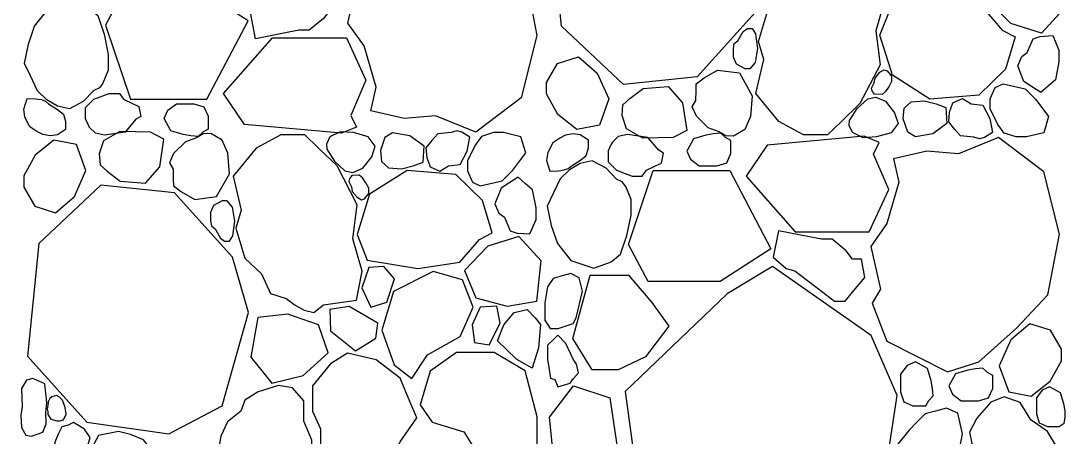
# Model space of a CAD drawing. Header units: millimetres. Extents: x 10227 to 13232, y 2 to 9351.
# Drawn here: x 11479 to 11655.2, y 6875.3 to 6945.6 of the extents above; entities that cross this region are included whole.
import ezdxf

# ---------------------------------------------------------------- set-up
doc = ezdxf.new("R2010")
doc.units = ezdxf.units.MM
doc.layers.add('RETINO', color=20, linetype='Continuous')

msp = doc.modelspace()

# ---------------------------------------------------------------- linework, layer by layer
at = {"layer": 'RETINO'}
for points in [[(11602.94, 6946.98), (11593.14, 6936.11), (11580.69, 6934.83), (11570.23, 6944.68), (11568.33, 6963.73), (11578.36, 6974.85), (11592.19, 6976.86), (11601.18, 6972.12), (11605.64, 6956.33), (11602.94, 6946.98)], [(11543.66, 6929.11), (11538.05, 6930.37), (11538.94, 6934.36), (11536.91, 6941.34), (11534.19, 6945.2), (11535.86, 6952.4), (11534.45, 6954.77), (11536.91, 6961.18), (11547.17, 6966.35), (11552.43, 6964.69), (11558.77, 6958.99), (11564.1, 6953.38), (11566.06, 6943.12), (11563.4, 6932.59), (11555.77, 6926.77), (11548.99, 6929.56), (11543.66, 6929.11)], [(11618.3, 6955.03), (11623.85, 6954.26), (11624.83, 6949.39), (11623.26, 6943.92), (11623.98, 6938.13), (11620.58, 6931.6), (11617.46, 6928.58), (11615.14, 6926.33), (11611.08, 6926.33), (11606.9, 6928.58), (11603.03, 6933.29), (11604.4, 6939.07), (11603.49, 6942.12), (11605, 6947.14), (11607.81, 6949.8), (11609.35, 6953.1), (11611.99, 6953.98), (11613.51, 6955.12), (11615.03, 6955.93), (11616.66, 6956.32), (11618.3, 6955.03)], [(11530.04, 6945.95), (11527.65, 6943.98), (11525.88, 6943.98), (11518.61, 6942.57), (11517.73, 6946.99), (11519.91, 6948.91), (11521.4, 6949.3), (11522.09, 6949.85), (11525.16, 6952.19), (11528.07, 6954.41), (11529.88, 6954.41), (11531.65, 6952.29), (11533.18, 6950.45), (11532.63, 6947.35), (11531.13, 6947.35), (11530.04, 6945.95)], [(11649.29, 6955.27), (11654.31, 6954.43), (11655.02, 6947.61), (11651.23, 6943.5), (11646.04, 6945.12), (11642.08, 6949.22), (11644.02, 6953.87), (11649.29, 6955.27)], [(11517.34, 6945.58), (11508.79, 6951.09), (11496.62, 6951.09), (11493.29, 6944.85), (11497.49, 6932.38), (11510.39, 6932.38), (11517.34, 6945.58)], [(11491.28, 6933.81), (11489.52, 6931.98), (11487.18, 6930.73), (11485.17, 6931.19), (11483.35, 6932.26), (11481.78, 6933.77), (11480.6, 6936.27), (11479.6, 6938.38), (11480.28, 6941.63), (11481.31, 6944.67), (11483.6, 6947.57), (11487.45, 6948.86), (11490.39, 6947.78), (11491.96, 6946.5), (11493.03, 6943.35), (11493.74, 6939.92), (11493.74, 6937.24), (11492.85, 6935.05), (11492.26, 6934.25), (11491.28, 6933.81)], [(11623.96, 6943.18), (11625.68, 6947.5), (11634.19, 6948.91), (11641.32, 6947.85), (11644.6, 6944), (11646.78, 6942.88), (11645.14, 6937.42), (11640.63, 6933.02), (11632.41, 6932.37), (11626.08, 6936.38), (11623.96, 6943.18)], [(11600.01, 6942.23), (11600.89, 6943.78), (11601.61, 6944.29), (11602.41, 6944.29), (11602.98, 6943.38), (11603.32, 6940.92), (11602.92, 6938.54), (11602.01, 6937.48), (11601.21, 6937.48), (11599.75, 6938.26), (11599.24, 6939.43), (11599.24, 6940.89), (11599.38, 6941.73), (11600.01, 6942.23)], [(11534.67, 6929.58), (11535.61, 6927.64), (11533.08, 6926.59), (11516.72, 6928.07), (11513.17, 6933.29), (11521.46, 6942.72), (11533.95, 6942.72), (11537.23, 6935.56), (11534.67, 6929.58)], [(11653.12, 6943.08), (11654.17, 6940.64), (11654.17, 6938.64), (11653.57, 6935.6), (11652.41, 6934.6), (11651.12, 6933.48), (11649.57, 6934.48), (11648.27, 6935.32), (11647.22, 6938), (11647.89, 6939.56), (11648.82, 6940.23), (11649.81, 6942.54), (11651, 6942.95), (11653.12, 6943.08)], [(11569.58, 6938.4), (11573.07, 6939.5), (11576.26, 6936.76), (11578.21, 6932.39), (11576.62, 6927.99), (11572.8, 6927.25), (11569.62, 6929.79), (11567.72, 6933.24), (11567.72, 6935.19), (11569.58, 6938.4)], [(11596.57, 6937.24), (11600.25, 6936.78), (11602.42, 6932.91), (11602.15, 6929.42), (11601.17, 6927.24), (11599.25, 6926.13), (11598.01, 6926.15), (11596.84, 6926.83), (11594.98, 6927.53), (11592.99, 6929.5), (11592.28, 6931.07), (11592.89, 6932.12), (11592.93, 6933.81), (11592.96, 6934.95), (11594.32, 6935.96), (11596.57, 6937.24)], [(11623.15, 6935.89), (11623.97, 6936.89), (11624.68, 6937.31), (11625.21, 6937.13), (11625.94, 6936.24), (11625.94, 6935.32), (11625.45, 6934.44), (11624.84, 6933.61), (11624.33, 6933.14), (11623.06, 6933.19), (11622.68, 6933.76), (11622.57, 6934.23), (11623, 6935.12), (11623.15, 6935.89)], [(11581.77, 6932.49), (11583.99, 6934.15), (11588.25, 6934.48), (11590.66, 6931.75)], [(11644.76, 6934.96), (11648.46, 6934.08), (11650.26, 6932.32), (11652.43, 6929.4), (11651.6, 6926.67), (11648.69, 6925.97), (11646.98, 6925.97), (11644.95, 6926.63), (11643.88, 6928.07), (11642.59, 6930.72), (11642.59, 6932.41), (11643.44, 6934.33), (11644.76, 6934.96)], [(11498.42, 6928.95), (11496.59, 6926.8), (11493.12, 6926.28), (11491.59, 6926.6), (11490.59, 6927.55), (11490.35, 6928.05), (11489.88, 6929.05), (11489.88, 6930.92), (11491.29, 6932.33), (11493.9, 6933.33), (11495.63, 6933.33), (11496.33, 6932.33), (11497.85, 6931.6), (11498.88, 6931.1), (11499.24, 6929.45), (11498.42, 6928.95)], [(11620.15, 6930.76), (11621.91, 6932.43), (11623.26, 6932.69), (11624.93, 6931.99), (11626.43, 6930.03), (11627.04, 6928.26), (11625.86, 6926.69), (11623.38, 6925.97), (11621.11, 6925.83), (11619.36, 6926.7), (11618.8, 6927.92), (11618.83, 6928.77), (11620.15, 6930.76)], [(11483.67, 6931.56), (11485.2, 6930.62), (11486.16, 6929.82), (11486.55, 6928.56), (11486.55, 6927.21), (11485.18, 6926.32), (11483.94, 6926.15), (11482.68, 6926.37), (11481.7, 6926.9), (11480.52, 6927.68), (11479.67, 6929.34), (11479.48, 6930.66), (11480.05, 6932.46), (11481.47, 6932.43), (11482.46, 6932.27), (11483.14, 6932.03), (11483.67, 6931.56)], [(11506.38, 6926.4), (11504.3, 6927.03), (11503.17, 6929.07), (11503.77, 6930.47), (11505.25, 6931.56), (11508.21, 6931.56), (11509.89, 6931.05), (11510.58, 6929.5), (11510.58, 6927.31), (11509.69, 6926.8), (11508.91, 6926.05), (11507.68, 6926.19), (11506.38, 6926.4)], [(11581.19, 6927.33), (11580.44, 6929.57), (11580.59, 6931.42)], [(11580.59, 6931.42), (11581.77, 6932.49)], [(11590.66, 6931.75), (11591.37, 6927.05), (11589.1, 6925.88), (11583.94, 6925.75)], [(11628.65, 6926.77), (11627.9, 6929.01), (11628.05, 6930.85)], [(11628.05, 6930.85), (11629.24, 6931.92)], [(11629.24, 6931.92), (11631.45, 6932.08), (11633.44, 6931.56), (11635.09, 6930.97)], [(11635.09, 6930.97), (11635.28, 6928.22), (11632.88, 6926.49), (11629.96, 6926.01)], [(11639.37, 6931.59), (11641.34, 6931.35), (11642.51, 6929.09), (11642.99, 6926.74), (11641.62, 6925.9), (11640.78, 6925.66), (11639.84, 6925.93), (11637.58, 6926.16), (11636.57, 6927.3), (11635.58, 6928.5), (11635.72, 6930.14), (11636.28, 6931.72), (11637.4, 6932.26), (11637.91, 6932.48), (11639.37, 6931.59)], [(11583.94, 6925.75), (11581.19, 6927.33)], [(11495.71, 6926.92), (11492.96, 6925.34)], [(11502.43, 6920.91), (11503.14, 6925.61), (11500.87, 6926.79), (11495.71, 6926.92)], [(11508.34, 6915.43), (11512.02, 6915.89), (11514.2, 6919.76), (11513.92, 6923.25), (11512.94, 6925.43), (11511.03, 6926.54), (11509.78, 6926.52), (11508.61, 6925.84), (11506.75, 6925.14), (11504.76, 6923.17), (11504.05, 6921.6), (11504.67, 6920.54), (11504.71, 6918.86), (11504.74, 6917.71), (11506.09, 6916.71), (11508.34, 6915.43)], [(11530.07, 6897.64), (11535.62, 6898.41), (11536.6, 6903.28), (11535.03, 6908.75), (11535.76, 6914.53), (11532.36, 6921.07), (11529.24, 6924.09), (11526.92, 6926.33), (11522.85, 6926.33), (11518.68, 6924.09), (11514.8, 6919.37), (11516.17, 6913.59), (11515.26, 6910.55), (11516.78, 6905.53), (11519.59, 6902.87), (11521.13, 6899.56), (11523.77, 6898.69), (11525.29, 6897.55), (11526.81, 6896.74), (11528.43, 6896.35), (11530.07, 6897.64)], [(11531.92, 6921.91), (11533.69, 6920.24), (11535.03, 6919.98), (11536.7, 6920.68), (11538.21, 6922.64), (11538.81, 6924.41), (11537.63, 6925.98), (11535.15, 6926.7), (11532.88, 6926.84), (11531.13, 6925.97), (11530.57, 6924.75), (11530.6, 6923.9), (11531.92, 6921.91)], [(11540.42, 6925.9), (11539.68, 6923.66), (11539.83, 6921.82)], [(11541.73, 6926.65), (11540.42, 6925.9)], [(11546.86, 6921.7), (11547.05, 6924.44), (11544.66, 6926.17), (11541.73, 6926.65)], [(11551.14, 6921.07), (11553.11, 6921.32), (11554.29, 6923.58), (11554.76, 6925.93), (11553.39, 6926.76), (11552.56, 6927.01), (11551.62, 6926.74), (11549.35, 6926.51), (11548.34, 6925.37), (11547.35, 6924.16), (11547.5, 6922.53), (11548.05, 6920.95), (11549.18, 6920.41), (11549.68, 6920.19), (11551.14, 6921.07)], [(11556.53, 6917.71), (11560.23, 6918.59), (11562.03, 6920.35), (11564.21, 6923.27), (11563.37, 6926), (11560.46, 6926.7), (11558.75, 6926.7), (11556.72, 6926.04), (11555.65, 6924.6), (11554.37, 6921.95), (11554.37, 6920.26), (11555.21, 6918.34), (11556.53, 6917.71)], [(11571.9, 6921.11), (11573.43, 6922.05), (11574.39, 6922.85), (11574.77, 6924.1), (11574.77, 6925.45), (11573.4, 6926.35), (11572.17, 6926.52), (11570.91, 6926.29), (11569.92, 6925.77), (11568.74, 6924.99), (11567.9, 6923.33), (11567.71, 6922.01), (11568.28, 6920.21), (11569.7, 6920.24), (11570.68, 6920.4), (11571.37, 6920.64), (11571.9, 6921.11)], [(11586.64, 6923.72), (11584.82, 6925.87), (11581.34, 6926.39), (11579.81, 6926.07), (11578.82, 6925.12), (11578.58, 6924.62), (11578.11, 6923.62), (11578.11, 6921.75), (11579.51, 6920.34), (11582.13, 6919.34), (11583.85, 6919.34), (11584.56, 6920.34), (11586.08, 6921.07), (11587.11, 6921.57), (11587.46, 6923.22), (11586.64, 6923.72)], [(11594.6, 6926.27), (11592.53, 6925.64), (11591.4, 6923.6), (11592, 6922.2), (11593.48, 6921.11), (11596.43, 6921.11), (11598.12, 6921.62), (11598.8, 6923.16), (11598.8, 6925.36), (11597.91, 6925.87), (11597.14, 6926.62), (11595.9, 6926.48), (11594.6, 6926.27)], [(11622.89, 6923.09), (11623.84, 6925.03), (11621.31, 6926.08), (11604.94, 6924.6), (11601.4, 6919.37), (11609.69, 6909.95), (11622.17, 6909.95), (11625.46, 6917.11), (11622.89, 6923.09)], [(11631.89, 6923.56), (11626.28, 6922.3), (11627.17, 6918.31), (11625.14, 6911.33), (11622.42, 6907.47), (11624.08, 6900.27), (11622.68, 6897.9), (11625.14, 6891.49), (11635.39, 6886.32), (11640.65, 6887.98), (11646.99, 6893.68), (11652.32, 6899.29), (11654.29, 6909.54), (11651.62, 6920.08), (11644, 6925.9), (11637.21, 6923.11), (11631.89, 6923.56)], [(11629.96, 6926.01), (11628.65, 6926.77)], [(11481.36, 6914.27), (11484.84, 6913.17), (11488.04, 6915.91), (11489.98, 6920.28), (11488.39, 6924.68), (11484.58, 6925.42), (11481.4, 6922.87), (11479.49, 6919.43), (11479.49, 6917.48), (11481.36, 6914.27)], [(11492.96, 6925.34), (11492.21, 6923.1), (11492.36, 6921.25)], [(11492.36, 6921.25), (11493.55, 6920.18)], [(11493.55, 6920.18), (11495.76, 6918.52), (11500.02, 6918.19), (11502.43, 6920.91)], [(11535.73, 6909.49), (11537.46, 6905.17), (11545.96, 6903.76), (11553.09, 6904.82), (11556.38, 6908.67), (11558.55, 6909.79), (11556.91, 6915.25), (11552.4, 6919.65), (11544.18, 6920.3), (11537.85, 6916.29), (11535.73, 6909.49)], [(11539.83, 6921.82), (11541.01, 6920.75)], [(11541.01, 6920.75), (11543.22, 6920.58), (11545.22, 6921.11), (11546.86, 6921.7)], [(11579.51, 6918.86), (11577.74, 6920.68), (11575.41, 6921.94), (11573.4, 6921.48), (11571.57, 6920.4), (11570, 6918.9), (11568.82, 6916.4), (11567.83, 6914.29), (11568.5, 6911.04), (11569.54, 6908), (11571.82, 6905.1), (11575.68, 6903.81), (11578.61, 6904.89), (11580.18, 6906.17), (11581.26, 6909.32), (11581.97, 6912.75), (11581.97, 6915.43), (11581.08, 6917.61), (11580.48, 6918.42), (11579.51, 6918.86)], [(11605.57, 6907.09), (11597.02, 6901.58), (11584.85, 6901.58), (11581.52, 6907.82), (11585.72, 6920.29), (11598.61, 6920.29), (11605.57, 6907.09)], [(11534.93, 6916.78), (11535.75, 6915.78), (11536.46, 6915.35), (11536.98, 6915.54), (11537.72, 6916.43), (11537.72, 6917.35), (11537.23, 6918.23), (11536.62, 6919.05), (11536.1, 6919.52), (11534.83, 6919.47), (11534.45, 6918.91), (11534.34, 6918.44), (11534.77, 6917.55), (11534.93, 6916.78)], [(11564.89, 6909.59), (11565.94, 6912.03), (11565.94, 6914.03), (11565.34, 6917.07), (11564.18, 6918.07), (11562.89, 6919.19), (11561.35, 6918.19), (11560.05, 6917.35), (11558.99, 6914.67), (11559.66, 6913.11), (11560.59, 6912.44), (11561.59, 6910.13), (11562.77, 6909.72), (11564.89, 6909.59)], [(11514.72, 6905.69), (11504.91, 6916.56), (11492.46, 6917.83), (11482, 6907.99), (11480.1, 6888.94), (11490.14, 6877.82), (11503.96, 6875.81), (11512.95, 6880.55), (11517.41, 6896.34), (11514.72, 6905.69)], [(11511.78, 6910.44), (11512.67, 6908.89), (11513.38, 6908.38), (11514.18, 6908.38), (11514.75, 6909.29), (11515.09, 6911.75), (11514.69, 6914.13), (11513.78, 6915.19), (11512.98, 6915.19), (11511.52, 6914.41), (11511.01, 6913.24), (11511.01, 6911.78), (11511.15, 6910.94), (11511.78, 6910.44)], [(11618.26, 6906.72), (11615.88, 6908.69), (11614.11, 6908.69), (11606.84, 6910.1), (11605.96, 6905.68), (11608.14, 6903.76), (11609.62, 6903.37), (11610.32, 6902.82), (11613.38, 6900.48), (11616.3, 6898.26), (11618.11, 6898.26), (11619.87, 6900.38), (11621.41, 6902.22), (11620.86, 6905.31), (11619.35, 6905.31), (11618.26, 6906.72)], [(11561.06, 6897.4), (11566.08, 6898.24), (11566.79, 6905.06), (11563.01, 6909.17), (11557.81, 6907.55), (11553.86, 6903.44), (11555.79, 6898.8), (11561.06, 6897.4)], [(11540.25, 6904.1), (11537.73, 6903.9), (11536.51, 6900.52), (11538.05, 6897.25), (11540.75, 6898.07), (11542.07, 6902.03), (11540.25, 6904.1)], [(11547.63, 6889.19), (11553.15, 6892.3), (11555.34, 6897.25), (11553.5, 6901.86), (11548.55, 6903.24), (11541.88, 6899.9), (11539.93, 6893.34), (11542, 6887.47), (11544.99, 6885.16), (11547.63, 6889.19)], [(11573.23, 6902.2), (11571.79, 6902.92), (11570.36, 6902.52), (11568.84, 6902.09), (11567.88, 6900.68), (11567.44, 6897.97), (11567.44, 6895.02), (11568.31, 6893.65), (11569.65, 6893.65), (11572.17, 6894.48), (11572.69, 6895.4), (11573.77, 6899.94), (11573.23, 6902.2)], [(11622.49, 6892.42), (11605.83, 6904.07), (11598.16, 6899.49), (11581, 6882.99), (11584.2, 6859.39), (11597.93, 6847.02), (11616.71, 6851.06), (11623.5, 6860.11), (11626.9, 6882.3), (11622.49, 6892.42)], [(11585.5, 6898), (11588.32, 6894), (11584.41, 6888.82), (11579.78, 6886.64), (11575.42, 6886.64), (11572.16, 6891.91), (11575.06, 6902.64), (11581.51, 6902.64), (11585.5, 6898)], [(11555.54, 6891.24), (11558.03, 6890.84), (11559.89, 6894.55), (11559.31, 6897.37), (11556.49, 6897.21), (11555.16, 6894.23), (11555.54, 6891.24)], [(11524.05, 6896.02), (11518.98, 6895.51), (11517.82, 6888.76), (11521.32, 6884.4), (11526.61, 6885.67), (11530.83, 6889.51), (11529.21, 6894.27), (11524.05, 6896.02)], [(11538.91, 6892), (11539.22, 6894.5), (11534.4, 6897.32), (11531.16, 6896.82), (11531.22, 6893.24), (11535.47, 6889.83), (11538.91, 6892)], [(11566.37, 6890.34), (11565.29, 6886.9), (11562.67, 6888.4), (11559.42, 6891.56), (11560.5, 6894.23), (11562.26, 6896.31), (11564.43, 6896.85), (11565.78, 6895.4), (11566.68, 6894.31), (11566.37, 6890.34)], [(11652.73, 6893.34), (11649.25, 6894.44), (11646.05, 6891.7), (11644.11, 6887.34), (11645.7, 6882.93), (11649.51, 6882.19), (11652.69, 6884.74), (11654.6, 6888.18), (11654.6, 6890.13), (11652.73, 6893.34)], [(11572.2, 6888.44), (11570.94, 6891.1), (11569.63, 6892.5), (11568.92, 6891.82), (11567.88, 6890.83), (11567.88, 6888.45), (11568.1, 6887.02), (11568.36, 6885.22), (11569.08, 6885.01), (11569.63, 6883.76), (11571.67, 6884.41), (11572.28, 6885.18), (11573.07, 6886.16), (11572.78, 6887.6), (11572.2, 6888.44)], [(11534.11, 6864.63), (11539.48, 6866.94), (11543.02, 6874.5), (11545.81, 6878.52), (11544.65, 6881.31), (11543.01, 6885.26), (11538.94, 6888.32), (11534.11, 6889.48), (11531.25, 6887.64), (11528.19, 6883.97), (11528.19, 6879.68), (11529.55, 6876.68), (11529.55, 6873.68), (11529.55, 6868.71), (11529.55, 6865.79), (11532.27, 6862.99), (11534.11, 6864.63)], [(11553.73, 6876.2), (11557.07, 6870.88), (11566.13, 6873.4), (11566.13, 6878.72), (11564.08, 6886.49), (11558.84, 6889.56), (11552.5, 6889.56), (11548.08, 6886.42), (11546.37, 6880.76), (11548.42, 6877.83), (11553.73, 6876.2)], [(11632.63, 6884.78), (11632, 6886.85), (11629.96, 6887.98), (11628.55, 6887.38), (11627.46, 6885.9), (11627.46, 6882.95), (11627.98, 6881.26), (11629.52, 6880.58), (11631.72, 6880.58), (11632.23, 6881.47), (11632.97, 6882.25), (11632.84, 6883.48), (11632.63, 6884.78)], [(11638.79, 6886.59), (11636.72, 6885.96), (11635.59, 6883.92), (11636.19, 6882.52), (11637.67, 6881.43), (11640.62, 6881.43), (11642.31, 6881.94), (11643, 6883.48), (11643, 6885.68), (11642.11, 6886.19), (11641.33, 6886.94), (11640.1, 6886.8), (11638.79, 6886.59)], [(11479, 6878.99), (11479.11, 6876.91), (11479.81, 6875.62), (11480.77, 6875.43), (11482.7, 6876.13), (11483.28, 6877.52), (11483.19, 6879.46), (11483.38, 6881.11), (11483.02, 6884.27), (11481.04, 6885.16), (11479.96, 6884.89), (11479.1, 6883.51), (11479.22, 6880.47), (11479, 6878.99)], [(11513.76, 6868.98), (11515.92, 6867.27), (11517.33, 6865.98), (11519.55, 6864.89), (11521.24, 6864.89), (11523.7, 6865.82), (11525.75, 6868.32), (11528.08, 6870.84), (11528.08, 6874.79), (11526.72, 6877.96), (11526.72, 6881.39), (11524.85, 6883.58), (11522.46, 6884.02), (11519.06, 6882.92), (11516.8, 6881.52), (11516.14, 6879.68), (11513.86, 6877.88), (11512.75, 6875.47), (11512.26, 6872.57), (11513.76, 6868.98)], [(11572.23, 6883.93), (11578.39, 6881.89), (11582.55, 6853.88), (11577.03, 6844.76), (11572.13, 6844.32), (11568.2, 6846.61), (11569.48, 6865.88)], [(11568.2, 6878.63), (11572.23, 6883.93)], [(11655.02, 6880.88), (11654.45, 6882.74), (11652.61, 6883.76), (11651.35, 6883.22), (11650.37, 6881.89), (11650.37, 6879.23), (11650.83, 6877.71), (11652.22, 6877.09), (11654.2, 6877.09), (11655.07, 6877.66), (11655.22, 6878.59), (11655.21, 6879.7), (11655.02, 6880.88)], [(11484.03, 6878.34), (11485.08, 6878.04), (11485.57, 6878.04), (11486.21, 6878.22), (11486.65, 6879.14), (11486.48, 6880.28), (11486.01, 6881.54), (11485.5, 6882.02), (11485.01, 6882.31), (11484.21, 6882.09), (11483.87, 6881.82), (11483.59, 6881.26), (11483.52, 6880.65), (11483.45, 6880.08), (11483.52, 6879.59), (11483.52, 6879.13), (11483.68, 6878.91), (11484.03, 6878.34)], [(11643.02, 6863.82), (11645.75, 6863.48), (11647.63, 6863.11), (11650.09, 6863.33), (11651.54, 6864.21), (11653.16, 6866.28), (11653.61, 6869.47), (11654.29, 6872.84), (11652.24, 6876.21), (11649.44, 6878.22), (11647.66, 6881.15), (11644.92, 6882.06), (11642.66, 6881.19), (11640.32, 6878.48), (11639.11, 6876.12), (11639.5, 6874.2), (11638.48, 6871.48), (11638.79, 6868.85), (11639.88, 6866.11), (11643.02, 6863.82)], [(11637.89, 6875.83), (11637.09, 6879.3), (11635.2, 6880.16), (11633.35, 6879.67), (11631.61, 6879.22), (11630.16, 6877.74), (11628.83, 6876.38), (11627.19, 6874.37), (11626.3, 6873.28), (11626.3, 6870.41), (11627.36, 6866.58), (11628.85, 6865.43), (11630.86, 6864.74), (11632.11, 6864.05), (11633.08, 6863.76), (11634.31, 6864.52), (11635.33, 6866.1), (11636.58, 6866.78), (11637.44, 6868.41), (11638.06, 6869.59), (11637.94, 6871), (11637.39, 6873.18), (11637.89, 6875.83)], [(11569.48, 6865.88), (11568.2, 6878.63)], [(11484.85, 6874.7), (11484.28, 6872.6), (11485.41, 6870.57), (11486.92, 6870.32), (11488.63, 6871), (11490.2, 6873.5), (11490.66, 6875.2), (11489.72, 6876.6), (11487.86, 6877.77), (11486.95, 6877.29), (11485.9, 6877.03), (11485.36, 6875.91), (11484.85, 6874.7)], [(11498.73, 6866.77), (11500.7, 6869.86), (11500.91, 6873.26), (11499.71, 6874.84), (11497.49, 6875.75), (11495.45, 6876.23), (11492.12, 6875.53), (11490.54, 6872.61), (11490.69, 6869.71), (11491.21, 6867.25), (11493.59, 6865.8), (11496.14, 6865.05), (11498.73, 6866.77)]]:
    msp.add_lwpolyline(points, dxfattribs=at)

doc.saveas('drawing.dxf')
